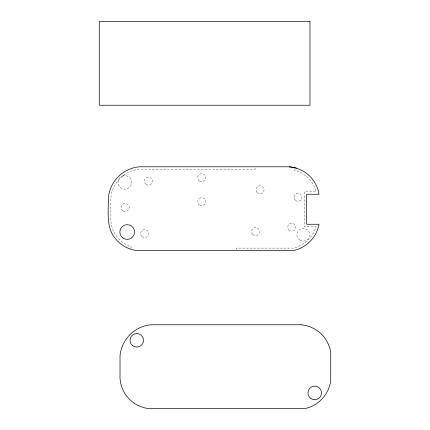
<?xml version="1.0" encoding="UTF-8"?>
<svg xmlns="http://www.w3.org/2000/svg" width="430" height="430" viewBox="0 0 430 430"><rect width="100%" height="100%" fill="white"/><g stroke="black" fill="none" stroke-linecap="round" stroke-linejoin="round"><path stroke-width="0.32" stroke-dasharray="2.15 1.61" d="M294.593 168.958L294.577 170.194L295.657 170.463A30.363 30.363 0 0 1 315.948 191.35L316.055 191.85L304.257 191.85L304.257 226.674L315.996 226.674L315.018 229.55A30.729 30.729 0 0 1 296.044 247.379L293.367 248.115L236.204 248.115L236.204 249.921M130.655 248.508L131.231 246.793C119.814 243.203 111.429 232.114 110.763 220.198C111.391 209.27 108.661 197.585 113.665 187.362C115.794 182.954 118.868 179.02 122.7 175.967A31.949 31.949 0 0 1 135.858 169.759L139.433 169.205L255.248 169.205L255.248 167.996M123.512 175.693L121.824 176.252A6.805 6.805 0 0 0 120.975 188.012A6.805 6.805 0 0 0 131.58 182.868A6.805 6.805 0 0 0 121.824 176.252M199.375 180.939A4.021 4.021 0 0 0 205.69 178.02A4.021 4.021 0 0 0 200.009 174.01A4.021 4.021 0 0 0 199.375 180.939M142.142 236.726A4.021 4.021 0 0 0 148.624 234.189A4.021 4.021 0 0 0 143.19 229.846A4.021 4.021 0 0 0 142.142 236.726M146.281 184.508A4.021 4.021 0 0 0 152.43 181.256A4.021 4.021 0 0 0 146.539 177.552A4.021 4.021 0 0 0 146.281 184.508M123.2 210.958A4.021 4.021 0 0 0 129.226 207.475A4.021 4.021 0 0 0 123.2 203.997A4.021 4.021 0 0 0 123.2 210.958M199.676 205.153A4.021 4.021 0 0 0 205.701 201.675A4.021 4.021 0 0 0 199.676 198.198A4.021 4.021 0 0 0 199.676 205.153M252.749 234.506A4.021 4.021 0 0 0 259.397 232.458A4.021 4.021 0 0 0 254.297 227.723A4.021 4.021 0 0 0 252.749 234.506M289.261 230.362A4.021 4.021 0 0 0 295.684 227.68A4.021 4.021 0 0 0 290.148 223.46A4.021 4.021 0 0 0 289.261 230.362M295.437 200.391A4.021 4.021 0 0 0 301.946 197.929A4.021 4.021 0 0 0 296.56 193.522A4.021 4.021 0 0 0 295.437 200.391M257.199 192.667A4.021 4.021 0 0 0 263.923 190.866A4.021 4.021 0 0 0 259 185.948A4.021 4.021 0 0 0 257.199 192.667M299.946 240.252A6.429 6.429 0 0 0 309.708 234.898A6.429 6.429 0 0 0 300.188 229.12A6.429 6.429 0 0 0 299.946 240.252"/><path stroke-width="0.64" d="M289.229 166.792L139.25 166.792A34.362 34.362 0 0 0 108.355 197.687C108.639 211.409 105.683 227.545 115.632 238.908C120.803 245.175 128.312 249.384 136.353 250.523L293.69 250.523A33.142 33.142 0 0 0 319.049 224.261L306.671 224.261L306.671 194.258L319.049 194.258A32.777 32.777 0 0 0 289.229 166.792L296.372 168.157M309.976 21.5L99.276 21.5L99.276 105.232L309.976 105.232L309.976 21.5M300.903 324.768L150.919 324.768A34.362 34.362 0 0 0 120.024 355.664L120.024 374.272A32.497 32.497 0 0 0 148.027 408.5L305.364 408.5A32.911 32.911 0 0 0 330.724 380.367L330.724 352.235A32.777 32.777 0 0 0 300.903 324.768M310.562 398.266A6.767 6.767 0 0 0 321.436 393.875A6.767 6.767 0 0 0 312.196 386.656A6.767 6.767 0 0 0 310.562 398.266M132.483 345.564A6.762 6.762 0 0 0 143.432 341.409A6.762 6.762 0 0 0 134.359 334.002A6.762 6.762 0 0 0 132.483 345.564M123.018 238.064A7.358 7.358 0 0 0 134.525 232.592A7.358 7.358 0 0 0 124.033 225.363A7.358 7.358 0 0 0 123.018 238.064"/></g></svg>
